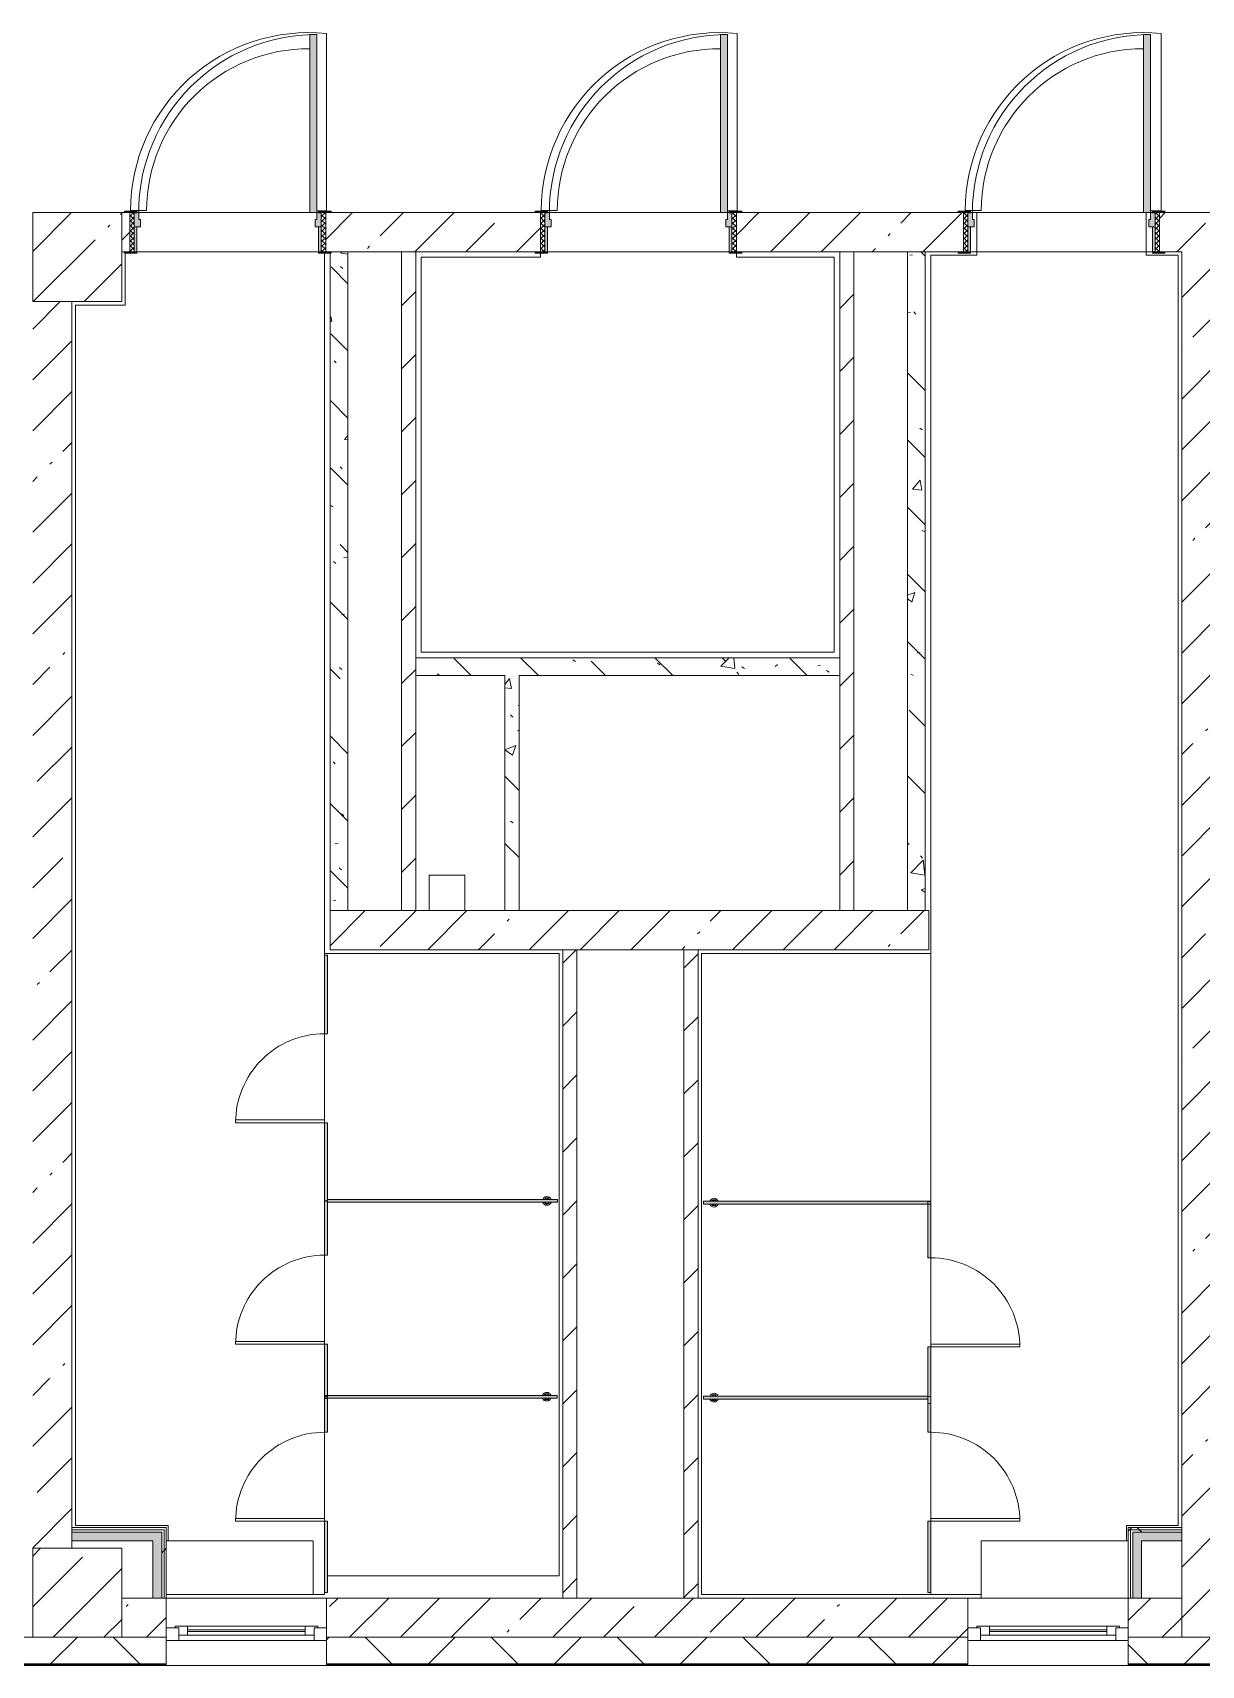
# Model space of a CAD drawing. Header units: millimetres. Extents: x -3456 to 185767, y -8553 to 29000.
# Drawn here: x 124167 to 130727, y -258 to 8910 of the extents above; entities that cross this region are included whole.
import ezdxf

# ---------------------------------------------------------------- set-up
doc = ezdxf.new("R2010")
doc.units = ezdxf.units.MM
for name, color, linetype, lineweight, true_color in [('A-DOOR-3', 7, 'Continuous', 5, 0xaaaaaa), ('A-DOOR-4', 7, 'Continuous', 5, 0xe2e2e2), ('A-DOOR-FRAM-4', 7, 'Continuous', 5, 0xe2e2e2), ('A-DOOR-FRAM-5', 7, 'Continuous', 5, 0xaaaaaa), ('A-FLOR-2', 7, 'Continuous', 5, 0xaaaaaa), ('A-GENM-1', 7, 'Continuous', 5, 0xe2ddcd), ('I-WALL-1', 7, 'Continuous', 5, 0xe7e7e7), ('I-WALL-2', 7, 'Continuous', 9, 0xe7e7e7), ('I-WALL-5', 7, 'Continuous', 5, 0x787878)]:
    doc.layers.add(name, color=color, linetype=linetype, lineweight=lineweight, true_color=true_color)
for name, color, linetype, lineweight in [('A-DOOR-6', 7, 'Continuous', 5), ('A-GENM', 7, 'Continuous', 5), ('A-GLAZ-2', 7, 'Continuous', 5), ('A-WALL', 7, 'Continuous', 9), ('A-WALL-3', 7, 'Continuous', 5), ('I-WALL-3', 7, 'Continuous', 5), ('S-COLS-2', 7, 'Continuous', 5)]:
    doc.layers.add(name, color=color, linetype=linetype, lineweight=lineweight)
pattern_1 = [(45, (58756.86, 0), (-285.1231, 285.1231), []), (45, (59042, 0), (-285.1231, 285.1231), [504.031, -100.806, 16.764, -84.042])]
pattern_2 = [(45, (58756.86, 0), (-176.7767, 176.7767), [])]
pattern_3 = [(135, (58756.86, 0), (-377.1708, -377.1708), [533.4, -88.9, 17.78, -88.9]), (135, (58756.86, 376.94), (-377.1708, -377.1708), []), (50, (58756.86, 0), (637.6445, -55.7866), [66.675, -733.425]), (355, (58756.86, 0), (-123.3494, 668.699), [53.34, -586.74]), (100.451, (58810, -4.65), (514.299, 612.908), [56.665, -623.315]), (46.184, (58756.86, 177.8), (948.7764, -147.15), [100.012, -1100.137]), (96.636, (58835.9, 165.5), (830.909, 865.997), [84.998, -934.973]), (351.184, (58756.9, 177.8), (830.918, 865.988), [80.01, -880.11]), (21, (58845.76, 133.35), (530.6506, -357.9283), [66.675, -733.425]), (326, (58845.76, 133.35), (216.308, 644.6585), [53.34, -586.74]), (71.451, (58890, 103.5), (746.9596, 286.7243), [56.665, -623.315]), (37.5, (58756.86, 0), (10.8105, 295.9426), [16.764, -562.864, 16.764, -578.866, -588.962]), (37.5, (58756.86, 0), (10.8105, 295.9426), [-1175.258, 16.764, -572.198]), (7.5, (58756.86, 0), (233.8692, 350.6318), [16.764, -322.834, 16.764, -549.529, -224.472]), (7.5, (58756.86, 0), (233.8692, 350.6318), [-905.891, 16.764, -207.708]), (327.5, (58558.61, 0), (474.5678, -20.0513), [16.764, -205.486, 16.764, -676.656, -920.115]), (327.5, (58558.61, 0), (474.5678, -20.0513), [-915.67, 16.764, -903.351]), (317.5, (58469.7, 0), (518.4522, 88.9934), [16.764, -272.161, 16.764, -443.738, -653.415]), (317.5, (58469.7, 0), (518.4522, 88.9934), [-749.427, 16.764, -636.651])]
pattern_4 = [(135, (1751.41, 174.685), (-14.14214, -14.14214), []), (225, (1751.41, 174.685), (14.14214, -14.14214), [])]
pattern_5 = [(45, (-371.384, 174.685), (-14.1421, 14.1421), []), (135, (-371.384, 174.685), (-14.1421, -14.1421), [])]
pattern_6 = [(45, (58756.86, 0), (-530.33, 530.33), []), (135, (58756.86, 0), (-530.33, -530.33), [])]

# ---------------------------------------------------------------- blocks, each defined once
blk = doc.blocks.new('BSC_Колонна _Прямоугольная - 500х500-V89-2_6_1_птичка')
at = {"layer": 'S-COLS-2'}
h = blk.add_hatch(dxfattribs=at)
h.set_pattern_fill('FP_114', color=256, style=0, pattern_type=2)
h.set_pattern_definition([(45, (-65660, -150), (-285.1231, 285.1231), []), (45, (-65374.88, -150), (-285.1231, 285.1231), [504.031, -100.806, 16.764, -84.042])])
h.paths.add_polyline_path([(-23.5, -250), (250, -250), (250, 250), (-250, 250), (-250, -250)])
for p, q in [((250, 250), (-250, 250)), ((-250, 250), (-250, -250)), ((250, -250), (250, 250)), ((-250, -250), (250, -250))]:
    blk.add_line(p, q, dxfattribs=at)
blk = doc.blocks.new('BSC_Колонна _Прямоугольная - 500х500-V92-2_6_1_птичка')
at = {"layer": 'S-COLS-2'}
h = blk.add_hatch(dxfattribs=at)
h.set_pattern_fill('FP_117', color=256, style=0, pattern_type=2)
h.set_pattern_definition([(45, (-65660, -7650), (-285.1231, 285.1231), []), (45, (-65374.88, -7650), (-285.1231, 285.1231), [504.031, -100.806, 16.764, -84.042])])
h.paths.add_polyline_path([(-23.5, -250), (250, -250), (250, 250), (-250, 250), (-250, -250)])
for p, q in [((250, 250), (-250, 250)), ((-250, 250), (-250, -250)), ((250, -250), (250, 250)), ((-250, -250), (250, -250))]:
    blk.add_line(p, q, dxfattribs=at)
blk = doc.blocks.new('120_Окно_СКБ_1Ст - 120_Окно_СКБ_1Ст 900х2500_h_-22445987-2_6_1_птичка')
at = {"layer": 'A-GLAZ-2'}
for p, q in [((-450, -127), (-450, -57)), ((-450, -57), (-380, -57)), ((450, -57), (-450, -57)), ((-380, -57), (-380, -127)), ((380, -87), (-380, -87)), ((-380, -87), (-380, -127)), ((-330, -137), (-330, -87)), ((330, -137), (330, -87)), ((380, -127), (380, -57)), ((380, -57), (450, -57)), ((380, -127), (380, -87)), ((450, -57), (450, -127)), ((-380, -127), (-450, -127)), ((-450, -127), (-400, -127)), ((-380, -127), (-400, -127)), ((-400, -127), (-400, -137)), ((-400, -137), (400, -137)), ((400, -137), (-400, -137)), ((-330, -107), (330, -107)), ((330, -117), (-330, -117)), ((450, -127), (380, -127)), ((400, -127), (380, -127)), ((400, -127), (450, -127)), ((400, -137), (400, -127))]:
    blk.add_line(p, q, dxfattribs=at)
blk = doc.blocks.new('110_Дверь_СКБ_1Ст_Внутренняя1 - Д-4_1 1100x2100h_ОО_туалет для мальч_ и дев_-32102845-2_6_1_птичка')
at = {"layer": 'A-DOOR-3'}
h = blk.add_hatch(dxfattribs=at)
h.set_pattern_fill('FP_48', color=256, style=0, pattern_type=2)
h.set_pattern_definition(pattern_4)
h.paths.add_polyline_path([(562.5, -110), (562.5, 110), (537.5, 110), (537.5, -110)])
at = {"layer": 'A-DOOR-4'}
h = blk.add_hatch(color=256, dxfattribs=at)
h.paths.add_polyline_path([(502.5, 30), (537.5, 30), (537.5, 110), (512.5, 110), (512.5, 70), (502.5, 70)])
h.paths.add_polyline_path([(-477.5, 30), (-477.5, 70), (-487.5, 70), (-487.5, 110), (-512.5, 110), (-512.5, 30)])
at = {"layer": 'A-DOOR-FRAM-4'}
for points in [[(472.5, 110), (512.5, 110), (512.5, 1110), (472.5, 1110), (472.5, 539.9)], [(-497.5, 110), (-497.5, 118), (-567.5, 118), (-567.5, 110)], [(592.5, 110), (592.5, 118), (522.5, 118), (522.5, 110)], [(-497.5, -110), (-497.5, 30), (-512.5, 30), (-512.5, -110)], [(537.5, -110), (537.5, 30), (522.5, 30), (522.5, -110)], [(-497.5, -118), (-497.5, -110), (-567.5, -110), (-567.5, -118)], [(592.5, -118), (592.5, -110), (522.5, -110), (522.5, -118)]]:
    blk.add_hatch(color=256, dxfattribs=at).paths.add_polyline_path(points)
at = {"layer": 'A-DOOR-FRAM-5'}
h = blk.add_hatch(dxfattribs=at)
h.set_pattern_fill('FP_49', color=256, style=0, pattern_type=2)
h.set_pattern_definition(pattern_5)
h.paths.add_polyline_path([(-512.5, -110), (-512.5, 110), (-537.5, 110), (-537.5, -110)])
at = {"layer": 'A-DOOR-3'}
for p, q in [((512.5, 1110), (472.5, 1110)), ((472.5, 1110), (472.5, 110)), ((512.5, 110), (512.5, 1110)), ((472.5, 110), (512.5, 110))]:
    blk.add_line(p, q, dxfattribs=at)
blk.add_arc((512.5, 110), 1000, 90, 180, dxfattribs=at)
at = {"layer": 'A-DOOR-FRAM-5'}
for p, q in [((-497.5, 118), (-567.5, 118)), ((-567.5, 118), (-567.5, 110)), ((-567.5, 110), (-497.5, 110)), ((-512.5, 110), (-537.5, 110)), ((-537.5, 110), (-537.5, -110)), ((-487.5, 110), (-512.5, 110)), ((-512.5, 110), (-512.5, 30)), ((-512.5, -110), (-512.5, 110)), ((-497.5, 110), (-512.5, 110)), ((-512.5, 110), (-512.5, 109)), ((-512.5, 109), (-497.5, 109)), ((-497.5, 110), (-497.5, 118)), ((-497.5, 109), (-497.5, 110)), ((-487.5, 70), (-487.5, 110)), ((512.5, 110), (512.5, 70)), ((537.5, 110), (512.5, 110)), ((592.5, 118), (522.5, 118)), ((522.5, 118), (522.5, 110)), ((537.5, 110), (522.5, 110)), ((522.5, 110), (522.5, 109)), ((522.5, 110), (592.5, 110)), ((522.5, 109), (537.5, 109)), ((537.5, 30), (537.5, 110)), ((562.5, 110), (537.5, 110)), ((537.5, 110), (537.5, -110)), ((537.5, 109), (537.5, 110)), ((562.5, -110), (562.5, 110)), ((592.5, 110), (592.5, 118)), ((-512.5, 30), (-477.5, 30)), ((-497.5, 30), (-512.5, 30)), ((-512.5, 30), (-512.5, -110)), ((-497.5, -110), (-497.5, 30)), ((-477.5, 70), (-487.5, 70)), ((-477.5, 30), (-477.5, 70)), ((512.5, 70), (502.5, 70)), ((502.5, 70), (502.5, 30)), ((502.5, 30), (537.5, 30)), ((537.5, 30), (522.5, 30)), ((522.5, 30), (522.5, -110)), ((537.5, -110), (537.5, 30)), ((-497.5, -110), (-567.5, -110)), ((-567.5, -110), (-567.5, -118)), ((-567.5, -118), (-497.5, -118)), ((-537.5, -110), (-512.5, -110)), ((-512.5, -110), (-497.5, -110)), ((-497.5, -118), (-497.5, -110)), ((522.5, -110), (537.5, -110)), ((592.5, -110), (522.5, -110)), ((522.5, -110), (522.5, -118)), ((522.5, -118), (592.5, -118)), ((537.5, -110), (562.5, -110)), ((592.5, -118), (592.5, -110))]:
    blk.add_line(p, q, dxfattribs=at)
blk = doc.blocks.new('110_Дверь_СКБ_1Ст_Внутренняя1 - Д-4 1100x2100h_су мгн-31586709-2_6_1_птичка')
at = {"layer": 'A-DOOR-3'}
h = blk.add_hatch(dxfattribs=at)
h.set_pattern_fill('FP_48', color=256, style=0, pattern_type=2)
h.set_pattern_definition(pattern_4)
h.paths.add_polyline_path([(562.5, -110), (562.5, 110), (537.5, 110), (537.5, -110), (548.5, -110)])
at = {"layer": 'A-DOOR-4'}
h = blk.add_hatch(color=256, dxfattribs=at)
h.paths.add_polyline_path([(502.5, 30), (537.5, 30), (537.5, 110), (512.5, 110), (512.5, 70), (502.5, 70)])
h.paths.add_polyline_path([(-477.5, 30), (-477.5, 70), (-487.5, 70), (-487.5, 110), (-512.5, 110), (-512.5, 30)])
at = {"layer": 'A-DOOR-FRAM-4'}
for points in [[(472.5, 110), (512.5, 110), (512.5, 1110), (472.5, 1110), (472.5, 539.9)], [(-497.5, 110), (-497.5, 118), (-567.5, 118), (-567.5, 110)], [(522.5, 110), (592.5, 110), (592.5, 118), (522.5, 118)], [(-497.5, -110), (-497.5, 30), (-512.5, 30), (-512.5, -110)], [(537.5, -110), (537.5, 30), (522.5, 30), (522.5, -110)], [(-497.5, -118), (-497.5, -110), (-567.5, -110), (-567.5, -118)], [(522.5, -118), (592.5, -118), (592.5, -110), (522.5, -110)]]:
    blk.add_hatch(color=256, dxfattribs=at).paths.add_polyline_path(points)
at = {"layer": 'A-DOOR-FRAM-5'}
h = blk.add_hatch(dxfattribs=at)
h.set_pattern_fill('FP_49', color=256, style=0, pattern_type=2)
h.set_pattern_definition(pattern_5)
h.paths.add_polyline_path([(-512.5, -110), (-512.5, 110), (-537.5, 110), (-537.5, -110)])
at = {"layer": 'A-DOOR-3'}
for p, q in [((512.5, 1110), (472.5, 1110)), ((472.5, 1110), (472.5, 110)), ((512.5, 110), (512.5, 1110)), ((472.5, 110), (512.5, 110))]:
    blk.add_line(p, q, dxfattribs=at)
blk.add_arc((512.5, 110), 1000, 90, 180, dxfattribs=at)
at = {"layer": 'A-DOOR-FRAM-5'}
for p, q in [((-497.5, 118), (-567.5, 118)), ((-567.5, 118), (-567.5, 110)), ((-567.5, 110), (-497.5, 110)), ((-512.5, 110), (-537.5, 110)), ((-537.5, 110), (-537.5, -110)), ((-487.5, 110), (-512.5, 110)), ((-512.5, 110), (-512.5, 30)), ((-512.5, -110), (-512.5, 110)), ((-497.5, 110), (-512.5, 110)), ((-512.5, 110), (-512.5, 109)), ((-512.5, 109), (-497.5, 109)), ((-497.5, 110), (-497.5, 118)), ((-497.5, 109), (-497.5, 110)), ((-487.5, 70), (-487.5, 110)), ((512.5, 110), (512.5, 70)), ((537.5, 110), (512.5, 110)), ((592.5, 118), (522.5, 118)), ((522.5, 118), (522.5, 110)), ((537.5, 110), (522.5, 110)), ((522.5, 110), (522.5, 109)), ((522.5, 110), (592.5, 110)), ((522.5, 109), (537.5, 109)), ((537.5, 30), (537.5, 110)), ((562.5, 110), (537.5, 110)), ((537.5, 110), (537.5, -110)), ((537.5, 109), (537.5, 110)), ((562.5, -110), (562.5, 110)), ((592.5, 110), (592.5, 118)), ((-512.5, 30), (-477.5, 30)), ((-497.5, 30), (-512.5, 30)), ((-512.5, 30), (-512.5, -110)), ((-497.5, -110), (-497.5, 30)), ((-477.5, 70), (-487.5, 70)), ((-477.5, 30), (-477.5, 70)), ((512.5, 70), (502.5, 70)), ((502.5, 70), (502.5, 30)), ((502.5, 30), (537.5, 30)), ((537.5, 30), (522.5, 30)), ((522.5, 30), (522.5, -110)), ((537.5, -110), (537.5, 30)), ((-497.5, -110), (-567.5, -110)), ((-567.5, -110), (-567.5, -118)), ((-567.5, -118), (-497.5, -118)), ((-537.5, -110), (-512.5, -110)), ((-512.5, -110), (-497.5, -110)), ((-497.5, -118), (-497.5, -110)), ((522.5, -110), (537.5, -110)), ((592.5, -110), (522.5, -110)), ((522.5, -110), (522.5, -118)), ((522.5, -118), (592.5, -118)), ((537.5, -110), (562.5, -110)), ((592.5, -118), (592.5, -110))]:
    blk.add_line(p, q, dxfattribs=at)
blk = doc.blocks.new('131_Сантехническая перегородка_Дверь_ поз_4 - СД-1-V215-2_6_1_птичка')
at = {"layer": 'A-GENM-1'}
for points in [[(-190, -8), (250, -8), (250, 8), (-190, 8)], [(750, -8), (1190, -8), (1190, 8), (750, 8)]]:
    blk.add_hatch(color=256, dxfattribs=at).paths.add_polyline_path(points)
at = {"layer": 'A-DOOR-6'}
for p, q in [((266, 508), (250, 508)), ((250, 8), (250, 508)), ((266, 8), (266, 508)), ((266, 8), (250, 8))]:
    blk.add_line(p, q, dxfattribs=at)
blk.add_arc((250, 8), 500, 360, 90, dxfattribs=at)
at = {"layer": 'A-GENM'}
for p, q in [((250, 8), (-190, 8)), ((-190, 8), (-190, -8)), ((250, -8), (250, 8)), ((1190, 8), (750, 8)), ((750, 8), (750, -8)), ((1190, -8), (1190, 8)), ((-190, -8), (250, -8)), ((750, -8), (1190, -8))]:
    blk.add_line(p, q, dxfattribs=at)
blk = doc.blocks.new('131_Сантехническая перегородка_Дверь - СД-1-V216-2_6_1_птичка')
at = {"layer": 'A-GENM-1'}
for points in [[(0, -8), (317.3, -8), (317.3, 8), (0, 8)], [(817.3, -8), (1134.7, -8), (1134.7, 8), (817.3, 8)]]:
    blk.add_hatch(color=256, dxfattribs=at).paths.add_polyline_path(points)
at = {"layer": 'A-DOOR-6'}
for p, q in [((333.3, -8), (317.3, -8)), ((317.3, -8), (317.3, -508)), ((333.3, -8), (333.3, -508)), ((333.3, -508), (317.3, -508))]:
    blk.add_line(p, q, dxfattribs=at)
blk.add_arc((317.3, -8), 500, 270, 0, dxfattribs=at)
at = {"layer": 'A-GENM'}
for p, q in [((317.3, 8), (0, 8)), ((0, 8), (0, -8)), ((317.3, -8), (317.3, 8)), ((1134.7, 8), (817.3, 8)), ((817.3, 8), (817.3, -8)), ((1134.7, -8), (1134.7, 8)), ((0, -8), (317.3, -8)), ((817.3, -8), (1134.7, -8))]:
    blk.add_line(p, q, dxfattribs=at)
blk = doc.blocks.new('131_Сантехническая перегородка_Дверь - СД-1-V217-2_6_1_птичка')
at = {"layer": 'A-GENM-1'}
for points in [[(0, -8), (305.2, -8), (305.2, 8), (0, 8)], [(805.2, -8), (1110.4, -8), (1110.4, 8), (805.2, 8)]]:
    blk.add_hatch(color=256, dxfattribs=at).paths.add_polyline_path(points)
at = {"layer": 'A-DOOR-6'}
for p, q in [((321.2, 508), (305.2, 508)), ((305.2, 8), (305.2, 508)), ((321.2, 8), (321.2, 508)), ((321.2, 8), (305.2, 8))]:
    blk.add_line(p, q, dxfattribs=at)
blk.add_arc((305.2, 8), 500, 360, 90, dxfattribs=at)
at = {"layer": 'A-GENM'}
for p, q in [((305.2, 8), (0, 8)), ((0, 8), (0, -8)), ((305.2, -8), (305.2, 8)), ((1110.4, 8), (805.2, 8)), ((805.2, 8), (805.2, -8)), ((1110.4, -8), (1110.4, 8)), ((0, -8), (305.2, -8)), ((805.2, -8), (1110.4, -8))]:
    blk.add_line(p, q, dxfattribs=at)
blk = doc.blocks.new('131_Сантехническая перегородка_Дверь_сдвиг_ - СД-1-V218-2_6_1_птичка')
at = {"layer": 'A-GENM-1'}
for points in [[(0, -8), (400, -8), (400, 8), (0, 8)], [(900, -8), (1100, -8), (1100, 8), (900, 8)]]:
    blk.add_hatch(color=256, dxfattribs=at).paths.add_polyline_path(points)
at = {"layer": 'A-DOOR-6'}
for p, q in [((416, 508), (400, 508)), ((400, 8), (400, 508)), ((416, 8), (416, 508)), ((416, 8), (400, 8))]:
    blk.add_line(p, q, dxfattribs=at)
blk.add_arc((400, 8), 500, 360, 90, dxfattribs=at)
at = {"layer": 'A-GENM'}
for p, q in [((400, 8), (0, 8)), ((0, 8), (0, -8)), ((400, -8), (400, 8)), ((1100, 8), (900, 8)), ((900, 8), (900, -8)), ((1100, -8), (1100, 8)), ((0, -8), (400, -8)), ((900, -8), (1100, -8))]:
    blk.add_line(p, q, dxfattribs=at)
blk = doc.blocks.new('131_Сантехническая перегородка_Дверь_сдвиг_ - СД-1-V219-2_6_1_птичка')
at = {"layer": 'A-GENM-1'}
for points in [[(0, -8), (400, -8), (400, 8), (0, 8)], [(900, -8), (1100, -8), (1100, 8), (900, 8)]]:
    blk.add_hatch(color=256, dxfattribs=at).paths.add_polyline_path(points)
at = {"layer": 'A-DOOR-6'}
for p, q in [((416, -8), (400, -8)), ((400, -8), (400, -508)), ((416, -8), (416, -508)), ((416, -508), (400, -508))]:
    blk.add_line(p, q, dxfattribs=at)
blk.add_arc((400, -8), 500, 270, 0, dxfattribs=at)
at = {"layer": 'A-GENM'}
for p, q in [((400, 8), (0, 8)), ((0, 8), (0, -8)), ((400, -8), (400, 8)), ((1100, 8), (900, 8)), ((900, 8), (900, -8)), ((1100, -8), (1100, 8)), ((0, -8), (400, -8)), ((900, -8), (1100, -8))]:
    blk.add_line(p, q, dxfattribs=at)
blk = doc.blocks.new('131_Сантехническая перегородка - СП-4-V220-2_6_1_птичка')
at = {"layer": 'A-GENM-1'}
blk.add_hatch(color=256, dxfattribs=at).paths.add_polyline_path([(1330, -8), (1330, 8), (55.2, 8), (55.2, -8), (225.7, -8)])
at = {"layer": 'A-GENM'}
for p, q in [((1330, 8), (55.2, 8)), ((55.2, 8), (55.2, -8)), ((1330, -8), (1330, 8)), ((55.2, -8), (1330, -8))]:
    blk.add_line(p, q, dxfattribs=at)
at = {"layer": 'A-GENM', "flags": 128}
for points in [[(126.7, 8), (126.3, 8.5), (126, 9), (125.6, 9.5), (125.2, 9.9), (124.8, 10.4), (124.4, 10.8), (123.9, 11.2), (123.5, 11.6), (123, 12), (122.5, 12.3), (122, 12.7), (121.5, 13), (121, 13.3), (120.5, 13.6), (119.9, 13.8), (119.4, 14), (118.8, 14.3), (118.2, 14.4), (117.6, 14.6), (117, 14.7), (116.5, 14.9), (115.9, 14.9), (115.3, 15), (114.7, 15.1), (114.1, 15.1), (113.5, 15.1), (112.8, 15), (112.2, 15), (111.7, 14.9), (111.1, 14.8), (110.5, 14.7), (109.9, 14.5), (109.3, 14.4), (108.7, 14.2), (108.2, 13.9), (107.6, 13.7), (107.1, 13.4), (106.5, 13.2), (106, 12.9), (105.5, 12.5), (105, 12.2), (104.5, 11.8), (104.1, 11.4), (103.6, 11), (103.2, 10.6), (102.8, 10.2), (102.4, 9.7), (102, 9.3), (101.6, 8.8), (101.3, 8.3), (101.1, 8)], [(101.1, -8), (101.4, -8.5), (101.8, -9), (102.2, -9.5), (102.6, -9.9), (103, -10.4), (103.4, -10.8), (103.8, -11.2), (104.3, -11.6), (104.7, -12), (105.2, -12.3), (105.7, -12.7), (106.2, -13), (106.8, -13.3), (107.3, -13.6), (107.9, -13.8), (108.4, -14), (109, -14.3), (109.6, -14.4), (110.1, -14.6), (110.7, -14.7), (111.3, -14.9), (111.9, -14.9), (112.5, -15), (113.1, -15.1), (113.7, -15.1), (114.3, -15.1), (114.9, -15), (115.5, -15), (116.1, -14.9), (116.7, -14.8), (117.3, -14.7), (117.9, -14.5), (118.5, -14.4), (119, -14.2), (119.6, -13.9), (120.2, -13.7), (120.7, -13.4), (121.2, -13.2), (121.7, -12.9), (122.3, -12.5), (122.7, -12.2), (123.2, -11.8), (123.7, -11.4), (124.1, -11), (124.6, -10.6), (125, -10.2), (125.4, -9.7), (125.8, -9.3), (126.1, -8.8), (126.5, -8.3), (126.7, -8)]]:
    blk.add_lwpolyline(points, dxfattribs=at)
at = {"layer": 'A-GENM'}
for radius, start, end in [(24.6, 19.91127, 160.08873), (17.6, 45, 135), (17.6, 45, 135), (15.1, 45, 135), (24.6, 199.91127, 340.08873), (17.6, 225, 315), (17.6, 225, 315), (15.1, 225, 315)]:
    blk.add_arc((113.9, 0), radius, start, end, dxfattribs=at)
blk = doc.blocks.new('131_Сантехническая перегородка - СП-4-V221-2_6_1_птичка')
at = {"layer": 'A-GENM-1'}
blk.add_hatch(color=256, dxfattribs=at).paths.add_polyline_path([(1330, -8), (1330, 8), (71.3, 8), (71.3, -8), (241.8, -8)])
at = {"layer": 'A-GENM'}
for p, q in [((1330, 8), (71.3, 8)), ((71.3, 8), (71.3, -8)), ((1330, -8), (1330, 8)), ((71.3, -8), (1330, -8))]:
    blk.add_line(p, q, dxfattribs=at)
at = {"layer": 'A-GENM', "flags": 128}
for points in [[(142.8, 8), (142.5, 8.5), (142.1, 9), (141.8, 9.5), (141.4, 9.9), (141, 10.4), (140.5, 10.8), (140.1, 11.2), (139.6, 11.6), (139.2, 12), (138.7, 12.3), (138.2, 12.7), (137.7, 13), (137.1, 13.3), (136.6, 13.6), (136.1, 13.8), (135.5, 14), (134.9, 14.3), (134.4, 14.4), (133.8, 14.6), (133.2, 14.7), (132.6, 14.9), (132, 14.9), (131.4, 15), (130.8, 15.1), (130.2, 15.1), (129.6, 15.1), (129, 15), (128.4, 15), (127.8, 14.9), (127.2, 14.8), (126.6, 14.7), (126, 14.5), (125.4, 14.4), (124.9, 14.2), (124.3, 13.9), (123.8, 13.7), (123.2, 13.4), (122.7, 13.2), (122.2, 12.9), (121.7, 12.5), (121.2, 12.2), (120.7, 11.8), (120.2, 11.4), (119.8, 11), (119.3, 10.6), (118.9, 10.2), (118.5, 9.7), (118.1, 9.3), (117.8, 8.8), (117.4, 8.3), (117.3, 8)], [(117.3, -8), (117.6, -8.5), (117.9, -9), (118.3, -9.5), (118.7, -9.9), (119.1, -10.4), (119.5, -10.8), (120, -11.2), (120.4, -11.6), (120.9, -12), (121.4, -12.3), (121.9, -12.7), (122.4, -13), (122.9, -13.3), (123.5, -13.6), (124, -13.8), (124.6, -14), (125.1, -14.3), (125.7, -14.4), (126.3, -14.6), (126.9, -14.7), (127.5, -14.9), (128.1, -14.9), (128.7, -15), (129.3, -15.1), (129.9, -15.1), (130.5, -15.1), (131.1, -15), (131.7, -15), (132.3, -14.9), (132.9, -14.8), (133.4, -14.7), (134, -14.5), (134.6, -14.4), (135.2, -14.2), (135.7, -13.9), (136.3, -13.7), (136.8, -13.4), (137.4, -13.2), (137.9, -12.9), (138.4, -12.5), (138.9, -12.2), (139.4, -11.8), (139.8, -11.4), (140.3, -11), (140.7, -10.6), (141.1, -10.2), (141.5, -9.7), (141.9, -9.3), (142.3, -8.8), (142.6, -8.3), (142.8, -8)]]:
    blk.add_lwpolyline(points, dxfattribs=at)
at = {"layer": 'A-GENM'}
for radius, start, end in [(24.6, 19.91127, 160.08873), (17.6, 45, 135), (17.6, 45, 135), (15.1, 45, 135), (24.6, 199.91127, 340.08873), (17.6, 225, 315), (17.6, 225, 315), (15.1, 225, 315)]:
    blk.add_arc((130, 0), radius, start, end, dxfattribs=at)
blk = doc.blocks.new('131_Сантехническая перегородка - СП-4-V222-2_6_1_птичка')
at = {"layer": 'A-GENM-1'}
blk.add_hatch(color=256, dxfattribs=at).paths.add_polyline_path([(1330, 8), (39.9, 8), (39.9, -8), (1330, -8)])
at = {"layer": 'A-GENM'}
for p, q in [((1330, 8), (39.9, 8)), ((39.9, 8), (39.9, -8)), ((1330, -8), (1330, 8)), ((39.9, -8), (1330, -8))]:
    blk.add_line(p, q, dxfattribs=at)
at = {"layer": 'A-GENM', "flags": 128}
for points in [[(111.4, 8), (111, 8.5), (110.7, 9), (110.3, 9.5), (109.9, 9.9), (109.5, 10.4), (109.1, 10.8), (108.6, 11.2), (108.2, 11.6), (107.7, 12), (107.2, 12.3), (106.7, 12.7), (106.2, 13), (105.7, 13.3), (105.2, 13.6), (104.6, 13.8), (104, 14), (103.5, 14.3), (102.9, 14.4), (102.3, 14.6), (101.7, 14.7), (101.1, 14.9), (100.6, 14.9), (100, 15), (99.4, 15.1), (98.7, 15.1), (98.1, 15.1), (97.5, 15), (96.9, 15), (96.3, 14.9), (95.8, 14.8), (95.2, 14.7), (94.6, 14.5), (94, 14.4), (93.4, 14.2), (92.9, 13.9), (92.3, 13.7), (91.8, 13.4), (91.2, 13.2), (90.7, 12.9), (90.2, 12.5), (89.7, 12.2), (89.2, 11.8), (88.8, 11.4), (88.3, 11), (87.9, 10.6), (87.5, 10.2), (87.1, 9.7), (86.7, 9.3), (86.3, 8.8), (86, 8.3), (85.8, 8)], [(85.8, -8), (86.1, -8.5), (86.5, -9), (86.9, -9.5), (87.2, -9.9), (87.6, -10.4), (88.1, -10.8), (88.5, -11.2), (89, -11.6), (89.4, -12), (89.9, -12.3), (90.4, -12.7), (90.9, -13), (91.5, -13.3), (92, -13.6), (92.6, -13.8), (93.1, -14), (93.7, -14.3), (94.3, -14.4), (94.8, -14.6), (95.4, -14.7), (96, -14.9), (96.6, -14.9), (97.2, -15), (97.8, -15.1), (98.4, -15.1), (99, -15.1), (99.6, -15), (100.2, -15), (100.8, -14.9), (101.4, -14.8), (102, -14.7), (102.6, -14.5), (103.2, -14.4), (103.7, -14.2), (104.3, -13.9), (104.8, -13.7), (105.4, -13.4), (105.9, -13.2), (106.4, -12.9), (106.9, -12.5), (107.4, -12.2), (107.9, -11.8), (108.4, -11.4), (108.8, -11), (109.3, -10.6), (109.7, -10.2), (110.1, -9.7), (110.5, -9.3), (110.8, -8.8), (111.2, -8.3), (111.4, -8)]]:
    blk.add_lwpolyline(points, dxfattribs=at)
at = {"layer": 'A-GENM'}
for radius, start, end in [(24.6, 19.91127, 160.08873), (17.6, 45, 135), (17.6, 45, 135), (15.1, 45, 135), (24.6, 199.91127, 340.08873), (17.6, 225, 315), (17.6, 225, 315), (15.1, 225, 315)]:
    blk.add_arc((98.6, 0), radius, start, end, dxfattribs=at)
blk = doc.blocks.new('131_Сантехническая перегородка - СП-4-V223-2_6_1_птичка')
at = {"layer": 'A-GENM-1'}
blk.add_hatch(color=256, dxfattribs=at).paths.add_polyline_path([(1330, 8), (25.5, 8), (25.5, -8), (1330, -8)])
at = {"layer": 'A-GENM'}
for p, q in [((1330, 8), (25.5, 8)), ((25.5, 8), (25.5, -8)), ((1330, -8), (1330, 8)), ((25.5, -8), (1330, -8))]:
    blk.add_line(p, q, dxfattribs=at)
at = {"layer": 'A-GENM', "flags": 128}
for points in [[(97, 8), (96.7, 8.5), (96.3, 9), (95.9, 9.5), (95.5, 9.9), (95.1, 10.4), (94.7, 10.8), (94.3, 11.2), (93.8, 11.6), (93.3, 12), (92.9, 12.3), (92.4, 12.7), (91.8, 13), (91.3, 13.3), (90.8, 13.6), (90.2, 13.8), (89.7, 14), (89.1, 14.3), (88.5, 14.4), (88, 14.6), (87.4, 14.7), (86.8, 14.9), (86.2, 14.9), (85.6, 15), (85, 15.1), (84.4, 15.1), (83.8, 15.1), (83.2, 15), (82.6, 15), (82, 14.9), (81.4, 14.8), (80.8, 14.7), (80.2, 14.5), (79.6, 14.4), (79.1, 14.2), (78.5, 13.9), (77.9, 13.7), (77.4, 13.4), (76.9, 13.2), (76.4, 12.9), (75.8, 12.5), (75.3, 12.2), (74.9, 11.8), (74.4, 11.4), (74, 11), (73.5, 10.6), (73.1, 10.2), (72.7, 9.7), (72.3, 9.3), (72, 8.8), (71.6, 8.3), (71.4, 8)], [(71.4, -8), (71.8, -8.5), (72.1, -9), (72.5, -9.5), (72.9, -9.9), (73.3, -10.4), (73.7, -10.8), (74.1, -11.2), (74.6, -11.6), (75.1, -12), (75.6, -12.3), (76.1, -12.7), (76.6, -13), (77.1, -13.3), (77.6, -13.6), (78.2, -13.8), (78.7, -14), (79.3, -14.3), (79.9, -14.4), (80.5, -14.6), (81.1, -14.7), (81.6, -14.9), (82.2, -14.9), (82.8, -15), (83.4, -15.1), (84, -15.1), (84.6, -15.1), (85.2, -15), (85.8, -15), (86.4, -14.9), (87, -14.8), (87.6, -14.7), (88.2, -14.5), (88.8, -14.4), (89.4, -14.2), (89.9, -13.9), (90.5, -13.7), (91, -13.4), (91.6, -13.2), (92.1, -12.9), (92.6, -12.5), (93.1, -12.2), (93.6, -11.8), (94, -11.4), (94.5, -11), (94.9, -10.6), (95.3, -10.2), (95.7, -9.7), (96.1, -9.3), (96.5, -8.8), (96.8, -8.3), (97, -8)]]:
    blk.add_lwpolyline(points, dxfattribs=at)
at = {"layer": 'A-GENM'}
for radius, start, end in [(24.6, 19.91127, 160.08873), (17.6, 45, 135), (17.6, 45, 135), (15.1, 45, 135), (24.6, 199.91127, 340.08873), (17.6, 225, 315), (17.6, 225, 315), (15.1, 225, 315)]:
    blk.add_arc((84.2, 0), radius, start, end, dxfattribs=at)

msp = doc.modelspace()

# ---------------------------------------------------------------- hatches: boundary and pattern name
at = {"layer": 'A-WALL-3'}
h = msp.add_hatch(dxfattribs=at)
h.set_pattern_fill('FP_120', color=256, style=0, pattern_type=2)
h.set_pattern_definition([(45, (58756.86, 0), (-353.5534, 353.5534), []), (135, (58756.86, 0), (-353.5534, -353.5534), [])])
h.paths.add_polyline_path([(134456.9, -250), (134456.9, -100), (130316.9, -100), (130316.9, -250), (133668.4, -250)])
h.paths.add_polyline_path([(128103.3, -250), (129416.9, -250), (129416.9, -100), (125816.9, -100), (125816.9, -250), (126248.3, -250)])
h.paths.add_polyline_path([(117566.9, -250), (117566.9, -100), (116816.9, -100), (116816.9, -250), (116973.3, -250)])
h.paths.add_polyline_path([(120683.3, -250), (120816.9, -250), (120816.9, -100), (119666.9, -100), (119666.9, -250), (119755.8, -250)])
h.paths.add_polyline_path([(115666.9, -250), (115916.9, -250), (115916.9, -100), (115166.9, -100), (115166.9, -250), (115582, -250)])
h.paths.add_polyline_path([(123916.9, -250), (124916.9, -250), (124916.9, -100), (123916.9, -100)])
h.paths.add_polyline_path([(112066.9, -250), (112066.9, -100), (110666.9, -100), (110666.9, -250), (111408.2, -250)])
h.paths.add_polyline_path([(107566.9, -250), (107566.9, -100), (106166.9, -100), (106166.9, -250), (106770.7, -250)])
h.paths.add_polyline_path([(103988.2, -250), (104066.9, -250), (104066.9, -100), (103693.2, -100), (103693.2, -250)])
h.paths.add_polyline_path([(101416.9, -250), (102793.2, -250), (102793.2, -100), (101416.9, -100)])
h.paths.add_polyline_path([(97796.9, -250), (98316.9, -250), (98316.9, -100), (97516.9, -100), (97516.9, -250)])
at = {"layer": 'I-WALL-1'}
for points in [[(124841.9, 440.5), (124891.9, 440.5), (124891.9, 490.5), (124386.9, 490.5), (124386.9, 440.5), (124393.3, 440.5)], [(130391.9, 120), (130391.9, 440.5), (130341.9, 440.5), (130341.9, 120)]]:
    msp.add_hatch(color=256, dxfattribs=at).paths.add_polyline_path(points)
at = {"layer": 'I-WALL-2'}
for points in [[(130616.9, 440.5), (130616.9, 490.5), (130341.9, 490.5), (130341.9, 440.5), (130391.9, 440.5)], [(124891.9, 120), (124891.9, 440.5), (124841.9, 440.5), (124841.9, 120)]]:
    msp.add_hatch(color=256, dxfattribs=at).paths.add_polyline_path(points)
at = {"layer": 'I-WALL-3'}
h = msp.add_hatch(dxfattribs=at)
h.set_pattern_fill('FP_128', color=256, style=0, pattern_type=2)
h.set_pattern_definition(pattern_1)
h.paths.add_polyline_path([(126236.9, 7680), (127017.3, 7680), (127017.3, 7900), (125811.9, 7900), (125811.9, 7680), (125936.9, 7680)])
h.paths.add_polyline_path([(124666.9, 7680), (124711.9, 7680), (124711.9, 7900), (124666.9, 7900), (124666.9, 7751.4)])
h.paths.add_polyline_path([(130491.9, 7680), (130616.9, 7680), (130616.9, 7900), (130491.9, 7900), (130491.9, 7751.4)])
h.paths.add_polyline_path([(129391.9, 7680), (129391.9, 7900), (128117.3, 7900), (128117.3, 7680), (129361.9, 7680)])
h = msp.add_hatch(dxfattribs=at)
h.set_pattern_fill('FP_128', color=256, style=0, pattern_type=2)
h.set_pattern_definition(pattern_1)
h.paths.add_polyline_path([(130836.9, 120), (130836.9, 7900), (130616.9, 7900), (130616.9, 120)])
h = msp.add_hatch(dxfattribs=at)
h.set_pattern_fill('FP_132', color=256, style=0, pattern_type=2)
h.set_pattern_definition(pattern_2)
h.paths.add_polyline_path([(126316.9, 3980), (126316.9, 7680), (126236.9, 7680), (126236.9, 3980), (126248.3, 3980)])
h = msp.add_hatch(dxfattribs=at)
h.set_pattern_fill('FP_132', color=256, style=0, pattern_type=2)
h.set_pattern_definition(pattern_2)
h.paths.add_polyline_path([(128776.9, 3980), (128776.9, 7680), (128696.9, 7680), (128696.9, 3980)])
h = msp.add_hatch(dxfattribs=at)
h.set_pattern_fill('FP_128', color=256, style=0, pattern_type=2)
h.set_pattern_definition(pattern_1)
h.paths.add_polyline_path([(124166.9, 400), (124386.9, 400), (124386.9, 7400), (124166.9, 7400), (124166.9, 809.8)])
h = msp.add_hatch(dxfattribs=at)
h.set_pattern_fill('FP_128', color=256, style=0, pattern_type=2)
h.set_pattern_definition(pattern_1)
h.paths.add_polyline_path([(127821.9, 3760), (129196.9, 3760), (129196.9, 3980), (125836.9, 3980), (125836.9, 3760), (127221.9, 3760)])
h = msp.add_hatch(dxfattribs=at)
h.set_pattern_fill('FP_132', color=256, style=0, pattern_type=2)
h.set_pattern_definition(pattern_2)
h.paths.add_polyline_path([(127221.9, 120), (127221.9, 3760), (127141.9, 3760), (127141.9, 120)])
h = msp.add_hatch(dxfattribs=at)
h.set_pattern_fill('FP_132', color=256, style=0, pattern_type=2)
h.set_pattern_definition(pattern_2)
h.paths.add_polyline_path([(127901.9, 120), (127901.9, 3760), (127821.9, 3760), (127821.9, 120)])
h = msp.add_hatch(dxfattribs=at)
h.set_pattern_fill('FP_224', color=256, style=0, pattern_type=2)
h.set_pattern_definition(pattern_6)
h.paths.add_polyline_path([(124904.4, 120), (124904.4, 490.5), (124891.9, 490.5), (124891.9, 120)])
h = msp.add_hatch(dxfattribs=at)
h.set_pattern_fill('FP_224', color=256, style=0, pattern_type=2)
h.set_pattern_definition(pattern_6)
h.paths.add_polyline_path([(124916.9, 120), (124916.9, 503), (124904.4, 503), (124904.4, 120)])
h = msp.add_hatch(dxfattribs=at)
h.set_pattern_fill('FP_224', color=256, style=0, pattern_type=2)
h.set_pattern_definition(pattern_6)
h.paths.add_polyline_path([(130616.9, 503), (130616.9, 515.5), (130316.9, 515.5), (130316.9, 503), (130329.4, 503)])
h = msp.add_hatch(dxfattribs=at)
h.set_pattern_fill('FP_224', color=256, style=0, pattern_type=2)
h.set_pattern_definition(pattern_6)
h.paths.add_polyline_path([(130329.4, 120), (130329.4, 503), (130316.9, 503), (130316.9, 120)])
h = msp.add_hatch(dxfattribs=at)
h.set_pattern_fill('FP_224', color=256, style=0, pattern_type=2)
h.set_pattern_definition(pattern_6)
h.paths.add_polyline_path([(130616.9, 490.5), (130616.9, 503), (130329.4, 503), (130329.4, 490.5), (130341.9, 490.5)])
h = msp.add_hatch(dxfattribs=at)
h.set_pattern_fill('FP_128', color=256, style=0, pattern_type=2)
h.set_pattern_definition(pattern_1)
h.paths.add_polyline_path([(130422.1, -100), (130616.9, -100), (130616.9, 120), (130316.9, 120), (130316.9, -100)])
h.paths.add_polyline_path([(124666.9, -100), (124916.9, -100), (124916.9, 120), (124666.9, 120)])
h.paths.add_polyline_path([(125816.9, -100), (129416.9, -100), (129416.9, 120), (125816.9, 120)])
h = msp.add_hatch(dxfattribs=at)
h.set_pattern_fill('FP_128', color=256, style=0, pattern_type=2)
h.set_pattern_definition(pattern_1)
h.paths.add_polyline_path([(134236.9, -100), (134236.9, 120), (130616.9, 120), (130616.9, -100), (133668.4, -100)])
at = {"layer": 'I-WALL-5'}
h = msp.add_hatch(dxfattribs=at)
h.set_pattern_fill('FP_139', color=256, style=0, pattern_type=2)
h.set_pattern_definition(pattern_3)
h.paths.add_polyline_path([(125936.9, 3980), (125936.9, 7680), (125841.9, 7680), (125836.9, 3980)])
h = msp.add_hatch(dxfattribs=at)
h.set_pattern_fill('FP_139', color=256, style=0, pattern_type=2)
h.set_pattern_definition(pattern_3)
h.paths.add_polyline_path([(129176.9, 3980), (129176.9, 7680), (129076.9, 7680), (129076.9, 3980)])
h = msp.add_hatch(dxfattribs=at)
h.set_pattern_fill('FP_139', color=256, style=0, pattern_type=2)
h.set_pattern_definition(pattern_3)
h.paths.add_polyline_path([(128696.9, 5300), (128696.9, 5400), (126316.9, 5400), (126316.9, 5300), (128103.3, 5300)])
h = msp.add_hatch(dxfattribs=at)
h.set_pattern_fill('FP_139', color=256, style=0, pattern_type=2)
h.set_pattern_definition(pattern_3)
h.paths.add_polyline_path([(126896.9, 3980), (126896.9, 5300), (126816.9, 5300), (126816.9, 3980)])

# ---------------------------------------------------------------- linework, layer by layer
at = {"layer": 'A-FLOR-2'}
for p, q in [((125816.4, 7910.1), (125816.4, 8905.1)), ((128121.9, 7910.1), (128121.9, 8905.1)), ((130501.9, 7910.1), (130501.9, 8905.1)), ((124716.4, 7911.1), (124806.4, 7911.1)), ((124761.9, 7900), (125721.9, 7900)), ((125761.9, 7910.1), (125816.4, 7910.1)), ((127021.9, 7911.1), (127111.9, 7911.1)), ((127067.3, 7900), (128027.3, 7900)), ((128067.3, 7910.1), (128121.9, 7910.1)), ((129401.9, 7911.1), (129491.9, 7911.1)), ((129441.9, 7900), (130401.9, 7900)), ((130401.9, 7900), (129466.9, 7900)), ((129466.9, 7900), (129466.9, 7660)), ((130416.9, 7660), (130416.9, 7900)), ((130441.9, 7910.1), (130501.9, 7910.1)), ((124686.9, 7672), (124686.9, 7380)), ((125805.9, 7672), (125805.9, 3729)), ((127017.3, 7649), (126347.9, 7649)), ((126347.9, 7649), (126347.9, 5431)), ((127017.3, 7672), (127017.3, 7649)), ((128117.3, 7649), (128117.3, 7672)), ((128665.9, 7649), (128117.3, 7649)), ((128665.9, 5431), (128665.9, 7649)), ((129466.9, 7660), (129207.9, 7660)), ((129207.9, 2347.5), (129207.9, 7660)), ((130596.9, 7660), (130416.9, 7660)), ((130596.9, 526.7), (130596.9, 7660)), ((124686.9, 7380), (124406.9, 7380)), ((124406.9, 7380), (124406.9, 526.5)), ((126347.9, 5431), (128665.9, 5431)), ((126391.9, 3980), (126391.9, 4180)), ((126391.9, 4180), (126591.9, 4180)), ((126591.9, 4180), (126591.9, 3980)), ((127121.9, 3740), (125805.9, 3740)), ((127121.9, 245), (127121.9, 3740)), ((127921.9, 3740), (127921.9, 140)), ((129207.9, 3740), (127921.9, 3740)), ((125805.9, 2789), (125805.9, 3289)), ((125805.9, 1545.2), (125805.9, 2045.2)), ((129207.9, 2030.1), (129207.9, 1530.1)), ((125805.9, 551), (125805.9, 1051)), ((129207.9, 1051), (129207.9, 551)), ((124406.9, 526.5), (124927.9, 526.5)), ((124927.9, 526.5), (124927.9, 440.5)), ((130306.4, 440.5), (130306.4, 526.7)), ((130306.4, 526.7), (130596.9, 526.7)), ((125741.9, 440.5), (124916.9, 440.5)), ((125741.9, 140), (125741.9, 440.5)), ((130316.9, 440.5), (129491.9, 440.5)), ((129491.9, 440.5), (129491.9, 120)), ((125821.9, 245), (127121.9, 245)), ((124916.9, 140), (125805.9, 140)), ((125805.9, 140), (125805.9, 151)), ((127921.9, 140), (129491.9, 140)), ((129207.9, 151), (129207.9, 140)), ((129491.9, 120), (130316.9, 120))]:
    msp.add_line(p, q, dxfattribs=at)
for centre, radius, start, end in [((125716.4, 7910.1), 1000, 84.26083, 179.9427), ((128021.9, 7910.1), 1000, 84.26083, 179.9427), ((130401.9, 7910.1), 1000, 84.26083, 179.9427), ((125716.4, 7910.1), 910, 89.65741, 179.93704), ((128021.9, 7910.1), 910, 89.65741, 179.93704), ((130401.9, 7910.1), 910, 90.00302, 179.93704)]:
    msp.add_arc(centre, radius, start, end, dxfattribs=at)
at = {"layer": 'A-WALL'}
for p, q in [((125936.9, 7680), (125841.9, 7680)), ((126316.9, 7680), (126236.9, 7680)), ((128776.9, 7680), (128696.9, 7680)), ((129176.9, 7680), (129076.9, 7680)), ((126316.9, 5400), (126316.9, 5300)), ((128696.9, 5300), (128696.9, 5400)), ((125836.9, 3980), (125936.9, 3980)), ((126236.9, 3980), (126316.9, 3980)), ((126816.9, 3980), (126896.9, 3980)), ((128696.9, 3980), (128776.9, 3980)), ((127221.9, 3760), (127141.9, 3760)), ((127901.9, 3760), (127821.9, 3760)), ((124904.4, 503), (124386.9, 503)), ((124891.9, 490.5), (124386.9, 490.5)), ((124891.9, 490.5), (124891.9, 120)), ((124904.4, 503), (124904.4, 120)), ((130329.4, 503), (130329.4, 120)), ((130329.4, 503), (130616.9, 503)), ((130341.9, 490.5), (130341.9, 120)), ((130341.9, 490.5), (130616.9, 490.5)), ((130616.9, 440.5), (130616.9, 515.5)), ((127141.9, 120), (127221.9, 120)), ((127821.9, 120), (127901.9, 120)), ((124916.9, -100), (124666.9, -100)), ((129416.9, -100), (125816.9, -100)), ((134236.9, -100), (130316.9, -100)), ((123916.9, -250), (124916.9, -250)), ((123916.9, -253), (124916.9, -253)), ((125816.9, -250), (129416.9, -250)), ((125816.9, -253), (129416.9, -253)), ((130316.9, -250), (134606.9, -250)), ((130316.9, -253), (134609.9, -253))]:
    msp.add_line(p, q, dxfattribs=at)
at = {"layer": 'A-WALL-3'}
for p, q in [((120816.9, -100), (124166.9, -100)), ((124916.9, -258), (124916.9, -100)), ((125816.9, -100), (125816.9, -258)), ((129416.9, -258), (129416.9, -100)), ((130316.9, -100), (130316.9, -258)), ((124916.9, -258), (116816.9, -258)), ((124916.9, -258), (134614.9, -258))]:
    msp.add_line(p, q, dxfattribs=at)
at = {"layer": 'I-WALL-3'}
for p, q in [((124681.9, 7900), (124666.9, 7900)), ((124761.9, 7900), (125721.9, 7900)), ((126987.3, 7900), (125841.9, 7900)), ((127067.3, 7900), (128027.3, 7900)), ((129361.9, 7900), (128147.3, 7900)), ((129441.9, 7900), (129466.9, 7900)), ((130616.9, 7900), (130521.9, 7900)), ((131006.9, 7900), (130616.9, 7900)), ((124666.9, 7680), (124681.9, 7680)), ((125771.9, 7680), (124751.9, 7680)), ((125836.9, 7672), (125836.9, 3760)), ((125936.9, 3980), (125936.9, 7680)), ((125936.9, 7680), (126236.9, 7680)), ((126236.9, 7680), (126236.9, 3980)), ((126316.9, 5400), (126316.9, 7680)), ((126316.9, 7680), (126987.3, 7680)), ((128077.3, 7680), (127057.3, 7680)), ((128147.3, 7680), (128696.9, 7680)), ((128696.9, 7680), (128696.9, 5400)), ((128776.9, 3980), (128776.9, 7680)), ((128776.9, 7680), (129076.9, 7680)), ((129076.9, 7680), (129076.9, 3980)), ((129176.9, 3980), (129176.9, 7680)), ((129176.9, 7680), (129361.9, 7680)), ((130451.9, 7680), (129431.9, 7680)), ((130521.9, 7680), (130616.9, 7680)), ((130616.9, 7680), (130616.9, 515.5)), ((124386.9, 400), (124386.9, 7400)), ((128696.9, 5400), (126316.9, 5400)), ((126316.9, 3980), (126316.9, 5300)), ((126316.9, 5300), (126816.9, 5300)), ((126816.9, 5300), (126816.9, 3980)), ((126896.9, 5300), (128696.9, 5300)), ((126896.9, 3980), (126896.9, 5300)), ((128696.9, 5300), (128696.9, 3980)), ((126236.9, 3980), (125936.9, 3980)), ((126816.9, 3980), (126316.9, 3980)), ((128696.9, 3980), (126896.9, 3980)), ((129196.9, 3980), (128776.9, 3980)), ((129196.9, 3760), (129196.9, 3980)), ((125836.9, 3760), (127141.9, 3760)), ((127141.9, 3760), (127141.9, 120)), ((127221.9, 3760), (127821.9, 3760)), ((127221.9, 120), (127221.9, 3760)), ((127821.9, 3760), (127821.9, 120)), ((127901.9, 3760), (129196.9, 3760)), ((127901.9, 120), (127901.9, 3760)), ((124916.9, 515.5), (124386.9, 515.5)), ((124916.9, 120), (124916.9, 515.5)), ((130316.9, 515.5), (130316.9, 120)), ((130616.9, 515.5), (130316.9, 515.5)), ((124386.9, 440.5), (124841.9, 440.5)), ((124841.9, 440.5), (124841.9, 120)), ((130391.9, 120), (130391.9, 440.5)), ((130391.9, 440.5), (130616.9, 440.5)), ((130616.9, 440.5), (130616.9, -100)), ((127141.9, 120), (124666.9, 120)), ((124916.9, -100), (124916.9, 120)), ((125816.9, 120), (125816.9, -100)), ((127821.9, 120), (127221.9, 120)), ((129491.9, 120), (127901.9, 120)), ((129416.9, -100), (129416.9, 120)), ((130616.9, 120), (130316.9, 120)), ((130316.9, 120), (130316.9, -100))]:
    msp.add_line(p, q, dxfattribs=at)

# ---------------------------------------------------------------- block references
at = {"layer": 'A-DOOR-3'}
for name, p in [('110_Дверь_СКБ_1Ст_Внутренняя1 - Д-4_1 1100x2100h_ОО_туалет для мальч_ и дев_-32102845-2_6_1_птичка', (125249.4, 7790)), ('110_Дверь_СКБ_1Ст_Внутренняя1 - Д-4 1100x2100h_су мгн-31586709-2_6_1_птичка', (127554.8, 7790)), ('110_Дверь_СКБ_1Ст_Внутренняя1 - Д-4_1 1100x2100h_ОО_туалет для мальч_ и дев_-32102845-2_6_1_птичка', (129929.4, 7790))]:
    msp.add_blockref(name, p, dxfattribs=at)
at = {"layer": 'A-GENM'}
for name, p, rotation in [('131_Сантехническая перегородка_Дверь_ поз_4 - СД-1-V215-2_6_1_птичка', (125813.9, 2539), 89.99999999997657), ('131_Сантехническая перегородка_Дверь - СД-1-V217-2_6_1_птичка', (125813.9, 1240), 89.99999999997657), ('131_Сантехническая перегородка - СП-4-V222-2_6_1_птичка', (127152.2, 2350), 180), ('131_Сантехническая перегородка_Дверь - СД-1-V216-2_6_1_птичка', (129199.9, 1212.8), 90.00000000002345), ('131_Сантехническая перегородка_Дверь_сдвиг_ - СД-1-V218-2_6_1_птичка', (125813.9, 151), 89.99999999997657), ('131_Сантехническая перегородка - СП-4-V223-2_6_1_птичка', (127136.4, 1250), 180), ('131_Сантехническая перегородка_Дверь_сдвиг_ - СД-1-V219-2_6_1_птичка', (129199.9, 151), 90.00000000002345)]:
    msp.add_blockref(name, p, dxfattribs=dict(at, rotation=rotation))
for name, p in [('131_Сантехническая перегородка - СП-4-V220-2_6_1_птичка', (127877.7, 2340)), ('131_Сантехническая перегородка - СП-4-V221-2_6_1_птичка', (127861.5, 1245.5))]:
    msp.add_blockref(name, p, dxfattribs=at)
at = {"layer": 'A-GLAZ-2', "rotation": 180}
for p in [(125366.9, -175), (129866.9, -175)]:
    msp.add_blockref('120_Окно_СКБ_1Ст - 120_Окно_СКБ_1Ст 900х2500_h_-22445987-2_6_1_птичка', p, dxfattribs=at)
at = {"layer": 'S-COLS-2'}
for name, p in [('BSC_Колонна _Прямоугольная - 500х500-V92-2_6_1_птичка', (124416.9, 7650)), ('BSC_Колонна _Прямоугольная - 500х500-V89-2_6_1_птичка', (124416.9, 150))]:
    msp.add_blockref(name, p, dxfattribs=at)

doc.saveas('drawing.dxf')
